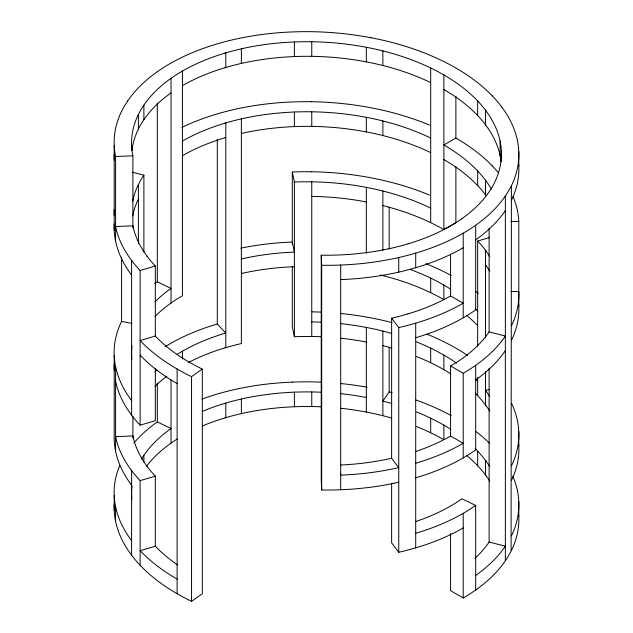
<?xml version="1.0" encoding="UTF-8"?>
<svg xmlns="http://www.w3.org/2000/svg" width="633" height="633" viewBox="0 0 633 633"><rect width="100%" height="100%" fill="white"/><g stroke="black" fill="none" stroke-linecap="round" stroke-linejoin="round"><path stroke-width="0.95" d="M121.607 111.305L121.924 110.664A192.258 110.997 0 0 1 125.777 103.828L127.637 100.995M131.624 150.607L131.624 145.748A181.141 104.58 0 0 1 138.374 114.478L138.667 113.956A176.188 101.723 0 0 1 143.541 105.616L143.889 105.11A172.88 99.816 0 0 1 171.021 78.334A171.219 98.851 0 0 1 182.423 71.07A171.883 99.239 0 0 1 224.96 53.125M132.004 150.306A181.141 104.58 0 0 1 138.374 129.069L138.667 128.546A176.188 101.723 0 0 1 143.541 120.207L143.889 119.7A172.88 99.816 0 0 1 171.021 92.924M132.693 201.326A181.141 104.58 0 0 1 138.374 184.512L138.667 183.989A176.188 101.723 0 0 1 143.541 175.657L143.889 175.143L132.416 172.247M157.324 383.012L157.324 421.918L171.029 428.533A172.88 99.816 0 0 0 143.897 455.301L143.541 455.815A176.188 101.723 0 0 0 141.365 459.249M389.168 347.177L389.168 391.93L382.87 401.108A197.749 114.169 0 0 1 391.811 403.514M140.692 565.855A217.404 125.516 0 0 0 177.129 593.73A218.005 125.864 0 0 0 191.546 601.35L191.546 376.643L202.307 369.055A199.498 115.182 0 0 1 189.125 362.1A198.802 114.779 0 0 1 155.805 336.59L155.33 336.083L155.33 266.05A196.238 113.299 0 0 1 147.513 256.84L147.125 256.318M191.546 601.35L202.307 593.762L202.307 369.055M455.879 96.224L455.879 138.049L443.875 144.981A198.802 114.779 0 0 1 477.195 170.491L477.67 170.997A196.238 113.299 0 0 1 485.487 180.199L485.875 180.729M485.875 110.688L485.487 110.166A196.238 113.299 0 0 0 477.67 100.956L477.187 100.457A198.802 114.779 0 0 0 443.868 74.947A199.498 115.182 0 0 0 430.693 67.984L430.693 222.658A199.498 115.182 0 0 1 443.875 229.613L455.879 222.681L455.879 166.455M224.96 53.125L225.807 52.871A174.328 100.647 0 0 1 241.371 48.828L242.257 48.622M224.96 67.715L225.807 67.462A174.328 100.647 0 0 1 241.371 63.419L242.257 63.213A178.704 103.171 0 0 1 294.385 56.566A183.966 106.209 0 0 1 311.76 56.337L311.76 41.746A183.966 106.209 0 0 0 294.385 41.96A178.704 103.171 0 0 0 242.249 48.614M224.96 123.158L225.807 122.913A174.328 100.647 0 0 1 241.371 118.862L242.257 118.664A178.704 103.171 0 0 1 294.385 112.017M224.96 137.749L225.807 137.503M408.04 243.84L407.193 244.093A174.328 100.647 0 0 1 391.629 248.136L390.743 248.342A178.704 103.171 0 0 1 338.615 254.988A183.966 106.209 0 0 1 321.24 255.218L321.24 479.925L321.691 489.982A201.033 116.068 0 0 0 340.704 489.752A195.819 113.054 0 0 0 393.845 483.311M321.24 255.218L321.691 265.274A201.033 116.068 0 0 0 340.704 265.045A195.819 113.054 0 0 0 393.845 258.604L398.75 257.52A189.916 109.651 0 0 0 415.707 253.113L416.728 252.812A187.969 108.52 0 0 0 463.221 233.189A187.099 108.021 0 0 0 475.676 225.237L475.676 309.869A187.099 108.021 0 0 1 463.214 317.813A187.969 108.52 0 0 1 416.72 337.436L415.707 337.745M224.96 333.274L225.807 333.029L217.293 324.001L216.272 324.31A187.969 108.52 0 0 0 169.779 343.933A187.099 108.021 0 0 0 165.482 346.504M340.704 279.62A195.819 113.054 0 0 0 393.845 273.195L398.75 272.111A189.916 109.651 0 0 0 415.707 267.704L416.728 267.403A187.969 108.52 0 0 0 463.221 247.78M224.96 347.865L225.807 347.62A174.328 100.647 0 0 1 241.371 343.569L241.371 118.862M408.04 313.881L407.193 314.134A174.328 100.647 0 0 1 391.629 318.177L391.629 458.252L398.75 467.637L393.837 468.713A195.819 113.054 0 0 1 340.704 475.146L340.325 473.334M391.629 318.177L398.75 327.562A189.916 109.651 0 0 0 415.707 323.154L416.728 322.854A187.969 108.52 0 0 0 463.221 303.231L450.577 295.928A171.883 99.239 0 0 1 408.04 313.873M224.96 403.316L225.807 403.063A174.328 100.647 0 0 1 241.371 399.019L242.257 398.822A178.704 103.171 0 0 1 294.385 392.167A183.966 106.209 0 0 1 311.76 391.938A189.259 109.264 0 0 1 321.445 392.223M224.96 417.907L225.807 417.653A174.328 100.647 0 0 1 241.371 413.61L242.257 413.412A178.704 103.171 0 0 1 294.385 406.758M415.707 463.229L416.728 462.929A187.969 108.52 0 0 0 463.221 443.306L450.577 436.01A171.883 99.239 0 0 1 415.509 451.59M415.707 477.82L416.728 477.519A187.969 108.52 0 0 0 463.221 457.896A187.099 108.021 0 0 0 475.676 449.944L475.676 365.312A187.099 108.021 0 0 1 463.214 373.264L463.214 457.896M415.707 533.271L416.728 532.962A187.969 108.52 0 0 0 463.221 513.347A187.099 108.021 0 0 0 475.676 505.395L461.971 498.78A171.219 98.851 0 0 1 450.577 506.044A171.883 99.239 0 0 1 415.509 521.624M391.629 483.699L391.629 542.885L398.75 552.269A189.916 109.651 0 0 0 415.707 547.861L416.728 547.561A187.969 108.52 0 0 0 463.221 527.938M115.57 226.535A209.673 121.053 0 0 0 131.158 259.839L131.609 260.472A213.788 123.427 0 0 0 140.122 270.505L155.33 266.05M477.67 346.093L477.67 241.031L489.301 237.628M155.33 336.083L140.122 340.538L140.7 341.147M115.57 381.201A209.673 121.053 0 0 0 131.158 414.504L131.609 415.145A213.788 123.427 0 0 0 140.122 425.17L155.33 420.716L155.33 368.43M131.134 469.955L131.609 470.588A213.788 123.427 0 0 0 140.122 480.621L155.33 476.166L155.33 546.2L155.813 546.698A198.802 114.779 0 0 0 177.715 565.04M155.33 546.2L140.122 550.655L140.7 551.264M489.23 389.461L485.487 390.316L485.875 390.838M241.371 133.452L242.257 133.254A178.704 103.171 0 0 1 294.385 126.608A183.966 106.209 0 0 1 311.76 126.378A189.259 109.264 0 0 1 366.317 131.917L367.259 132.075A194.315 112.191 0 0 1 381.96 135.32L382.87 135.549A197.749 114.169 0 0 1 430.677 152.624M241.371 258.937L242.257 258.739A178.704 103.171 0 0 1 294.385 252.092L292.296 242.035A195.819 113.054 0 0 0 240.722 248.152M241.371 273.535L242.257 273.329M391.629 458.252L390.743 458.458A178.704 103.171 0 0 1 340.538 465.026M398.75 482.227L393.837 483.303M239.163 388.567L234.25 389.635A189.916 109.651 0 0 0 217.293 394.043L216.272 394.343A187.969 108.52 0 0 0 201.974 399.091M121.576 111.297A198.01 114.32 0 0 0 114.241 145.487A203.684 117.596 0 0 0 115.586 156.493L132.89 155.805L132.89 227.785M115.586 226.527L132.89 225.839M115.586 436.643L132.89 435.955M511.053 221.4L518.799 221.518L518.799 306.143A198.01 114.32 0 0 1 511.424 340.332M511.053 291.441L518.799 291.552A198.01 114.32 0 0 1 511.424 325.742M131.87 323.36L121.607 321.422L121.607 257.196M370.985 37.719L376.105 38.74A212.031 122.414 0 0 1 388.069 41.462L389.168 41.731A216.169 124.804 0 0 1 441.438 60.404A218.005 125.864 0 0 1 455.879 68.016A217.404 125.516 0 0 1 492.308 95.892M311.76 41.731A189.259 109.264 0 0 1 366.317 47.285L367.259 47.451A194.315 112.191 0 0 1 381.96 50.695L382.87 50.917A197.749 114.169 0 0 1 430.677 67.992M294.385 126.592L294.385 112.001A183.966 106.209 0 0 1 311.76 111.788A189.259 109.264 0 0 1 366.317 117.327L367.259 117.485A194.315 112.191 0 0 1 381.96 120.729L382.87 120.958A197.749 114.169 0 0 1 430.677 138.034M311.309 171.765A201.033 116.068 0 0 0 292.296 172.002L294.385 182.043A183.966 106.209 0 0 1 311.76 181.821A189.259 109.264 0 0 1 366.317 187.36L367.259 187.526A194.315 112.191 0 0 1 381.96 190.77L382.87 191A197.749 114.169 0 0 1 430.677 208.067M340.736 408.277A189.259 109.264 0 0 1 366.317 412.067L367.259 412.233A194.315 112.191 0 0 1 381.96 415.477L382.87 415.707A197.749 114.169 0 0 1 391.811 418.104M430.677 82.583A197.749 114.169 0 0 0 382.87 65.508L381.96 65.286A194.315 112.191 0 0 0 367.259 62.042L366.333 61.86L366.333 47.269M391.811 333.472A197.749 114.169 0 0 0 382.87 331.067L381.96 330.845A194.315 112.191 0 0 0 367.259 327.601L366.333 327.427L366.333 412.051M450.577 436.01L450.577 365.969A171.219 98.851 0 0 0 461.971 358.705A172.88 99.816 0 0 0 489.103 331.929L505.363 336.044M474.805 558.488A172.88 99.816 0 0 0 489.103 542.046L505.363 546.16M450.577 365.969L463.214 373.264M475.676 505.395L475.676 590.019A187.099 108.021 0 0 1 463.214 597.971L450.577 590.676L450.577 533.461M492.3 95.892L492.878 96.501A213.788 123.427 0 0 1 501.391 106.526L501.866 107.159M485.875 125.279L485.487 124.756A196.238 113.299 0 0 0 477.67 115.546L477.187 115.048A198.802 114.779 0 0 0 443.868 89.538M492.3 165.933L492.878 166.542A213.788 123.427 0 0 1 498.274 172.627M485.875 195.32L485.487 194.798A196.238 113.299 0 0 0 477.67 185.588L477.187 185.089A198.802 114.779 0 0 0 443.868 159.579M477.67 311.072L477.187 310.574A198.802 114.779 0 0 0 475.241 308.587M477.67 325.663L477.187 325.164A198.802 114.779 0 0 0 466.743 315.456M477.67 381.113L477.187 380.607A198.802 114.779 0 0 0 475.897 379.286M485.875 405.436L485.487 404.914A196.238 113.299 0 0 0 477.67 395.704L477.187 395.206A198.802 114.779 0 0 0 475.241 393.212M485.875 460.879L485.487 460.357A196.238 113.299 0 0 0 477.67 451.147L477.187 450.649A198.802 114.779 0 0 0 475.241 448.662M485.875 475.47L485.487 474.948A196.238 113.299 0 0 0 477.67 465.738L477.187 465.239A198.802 114.779 0 0 0 466.743 455.538M140.122 355.129L140.7 355.738M115.57 521.275A209.673 121.053 0 0 0 131.158 554.579L131.609 555.22A213.788 123.427 0 0 0 140.122 565.245L140.7 565.855M477.67 241.031A196.238 113.299 0 0 1 485.487 250.241L485.875 250.763M485.487 264.831L485.875 265.354M131.609 275.062L131.134 274.429A209.673 121.053 0 0 1 115.57 241.126M131.609 400.554L131.134 399.921A209.673 121.053 0 0 1 115.57 366.61M147.125 466.434L147.513 466.956A196.238 113.299 0 0 0 155.33 476.166M131.609 485.179L131.134 484.546A209.673 121.053 0 0 1 115.57 451.242M131.609 540.629L131.134 539.996A209.673 121.053 0 0 1 115.57 506.685M321.445 336.772A189.259 109.264 0 0 0 311.76 336.479A183.966 106.209 0 0 0 294.385 336.709L292.296 326.668L292.296 266.493M517.414 140.471A203.684 117.596 0 0 1 518.799 151.477L518.799 166.068A198.01 114.32 0 0 1 511.424 200.257M517.414 420.629A203.684 117.596 0 0 1 518.799 431.635L518.799 446.225A198.01 114.32 0 0 1 511.424 480.415M517.414 490.662A203.684 117.596 0 0 1 518.799 501.668L518.799 516.259A198.01 114.32 0 0 1 511.424 550.449M501.051 161.708A186.395 107.61 0 0 0 500.102 155.75L500.11 141.159A186.395 107.61 0 0 1 501.376 151.216L501.376 160.948M489.111 228.189L489.111 331.937M489.111 368.248L489.111 542.046M485.487 110.166L485.487 124.756M485.487 180.207L485.487 194.798M485.487 250.241L485.487 337.951M485.487 371.547L485.487 404.914M485.487 460.357L485.487 474.948M477.67 100.956L477.67 115.546M477.67 170.997L477.67 185.588M477.67 377.221L477.67 395.704M477.67 451.147L477.67 465.738M463.214 233.189L463.214 317.813M463.214 513.339L463.214 597.971M450.577 254.102L450.577 295.928M443.875 74.947L443.875 229.613M443.875 285.064L443.875 299.654A199.498 115.182 0 0 0 430.693 292.691L430.693 278.101A199.498 115.182 0 0 1 443.875 285.064A198.802 114.779 0 0 1 450.712 289.21M443.875 369.688A199.498 115.182 0 0 0 430.693 362.733L430.693 348.142A199.498 115.182 0 0 1 443.875 355.097L443.875 369.688A198.802 114.779 0 0 1 450.712 373.842M443.875 425.139L443.875 439.729A199.498 115.182 0 0 0 430.693 432.766L430.693 418.176A199.498 115.182 0 0 1 443.875 425.139A198.802 114.779 0 0 1 450.712 429.293M415.707 253.113L415.707 267.704M415.707 323.154L415.707 547.861M398.75 257.52L398.75 272.111M398.75 327.562L398.75 552.269M389.168 207.102L389.168 248.935M382.87 50.917L382.87 65.508M382.87 120.958L382.87 135.549M382.87 191L382.87 250.336M382.87 331.075L382.87 415.707M366.333 117.311L366.333 131.901M366.333 187.344L366.333 253.232M340.704 265.045L340.704 489.752M321.691 265.274L321.691 489.982M311.76 111.788L311.76 126.378M311.76 181.821L311.76 336.495M311.76 391.938L311.76 406.528A189.259 109.264 0 0 1 321.445 406.813M294.385 41.96L294.385 56.551M294.385 182.043L294.385 336.709M294.385 392.159L294.385 406.75A183.966 106.209 0 0 1 311.76 406.528M292.296 172.002L292.296 243.982M241.371 48.82L241.371 63.419M241.371 399.019L241.371 413.61M225.807 52.871L225.807 67.462M225.807 122.913L225.807 347.62M225.807 403.063L225.807 417.653M217.293 139.339L217.293 324.001M182.423 71.07L182.423 295.777A171.219 98.851 0 0 0 171.029 303.049A172.88 99.816 0 0 0 154.958 316.5M224.96 333.282A171.883 99.239 0 0 0 182.415 351.228L182.423 359.014M140.692 341.147A217.404 125.516 0 0 0 177.129 369.023L177.121 593.738M171.029 78.334L171.029 303.049M171.029 379.895L171.029 443.124A172.88 99.816 0 0 0 146.437 466.347M157.324 103.108L157.324 281.843L171.029 288.45A172.88 99.816 0 0 0 154.958 301.909M143.889 105.11L143.889 119.7M143.889 175.143L143.889 252.092M143.889 455.301L143.889 462.114M140.122 270.505L140.122 425.17M140.122 480.621L140.122 565.245M138.405 114.478L138.405 129.077M138.405 184.519L138.405 243.578M132.89 416.498L132.89 437.901M131.609 260.472L131.609 415.145M131.609 470.588L131.609 555.22M115.586 156.493L115.586 241.126A203.684 117.596 0 0 1 114.201 230.119L114.201 145.487M114.201 355.604L114.201 440.236A203.684 117.596 0 0 0 115.586 451.234L115.586 366.61A203.684 117.596 0 0 1 114.201 355.604A198.01 114.32 0 0 1 121.576 321.414M114.201 495.679L114.201 510.269A203.684 117.596 0 0 0 115.586 521.275L115.586 506.685A203.684 117.596 0 0 1 114.201 495.679A198.01 114.32 0 0 1 119.732 465.548M416.49 426.531A197.749 114.169 0 0 1 430.677 432.774M202.465 425.946A171.883 99.239 0 0 1 224.96 417.915M171.029 443.124A171.219 98.851 0 0 1 177.208 439.009M485.859 475.478A191.736 110.696 0 0 1 489.744 481.104M114.241 510.269A198.01 114.32 0 0 1 114.225 504.161M505.348 560.751A188.982 109.113 0 0 1 475.692 590.027M518.728 515.009A203.684 117.596 0 0 1 518.799 516.259M177.129 579.14A217.404 125.516 0 0 1 140.692 551.264M191.546 376.643A218.005 125.864 0 0 1 177.121 369.031M505.348 546.16A188.982 109.113 0 0 1 475.692 575.437M518.759 501.668A198.01 114.32 0 0 1 511.424 535.858M512.793 476.119A209.673 121.053 0 0 1 517.43 490.662M475.818 431.445A217.404 125.516 0 0 1 489.657 443.409M451.202 415.588A218.005 125.864 0 0 0 441.454 410.595A216.169 124.804 0 0 0 415.936 399.993M389.168 391.922A216.169 124.804 0 0 1 392.104 392.674M416.49 411.933A197.749 114.169 0 0 1 430.677 418.184M485.859 460.887A191.736 110.696 0 0 1 489.744 466.513M340.736 393.686A189.259 109.264 0 0 1 366.317 397.477M311.76 321.888A189.259 109.264 0 0 1 321.445 322.181M340.736 323.645A189.259 109.264 0 0 1 366.317 327.443M340.736 338.236A189.259 109.264 0 0 1 366.317 342.034M382.87 345.658A197.749 114.169 0 0 1 391.811 348.063M416.49 356.49A197.749 114.169 0 0 1 430.677 362.741M416.49 341.899A197.749 114.169 0 0 1 430.677 348.15M392.104 322.64A216.169 124.804 0 0 0 389.168 321.881L388.069 321.611A212.031 122.414 0 0 0 376.105 318.897L370.985 317.877A206.88 119.439 0 0 0 340.499 313.493M426.808 334.082A216.169 124.804 0 0 1 441.438 340.562A218.005 125.864 0 0 1 455.879 348.166A217.404 125.516 0 0 1 467.66 355.54M312.037 311.84A206.88 119.439 0 0 1 321.058 312.116M321.058 382.15A206.88 119.439 0 0 0 311.317 381.865A201.033 116.068 0 0 0 292.296 382.118M340.499 383.527A206.88 119.439 0 0 1 367.116 387.214M202.465 411.355A171.883 99.239 0 0 1 224.96 403.316M239.155 388.551A195.819 113.054 0 0 1 292.296 382.126M133.903 442.981A188.982 109.113 0 0 1 157.308 421.918M177.208 354.377A171.219 98.851 0 0 1 182.423 351.228M131.87 499.295A186.395 107.61 0 0 1 131.624 495.94A181.141 104.58 0 0 1 132.004 485.907M443.868 355.105A198.802 114.779 0 0 1 456.559 363.152M485.859 390.846A191.736 110.696 0 0 1 489.744 396.48M511.717 403.688A209.673 121.053 0 0 1 517.43 420.629M485.859 405.436A191.736 110.696 0 0 1 489.744 411.07M518.728 444.975A203.684 117.596 0 0 1 518.799 446.225M518.759 431.635A198.01 114.32 0 0 1 511.424 465.825M131.87 359.212A186.395 107.61 0 0 1 131.624 355.865A181.141 104.58 0 0 1 132.004 345.832M461.979 218.63A172.88 99.816 0 0 0 489.103 191.854L489.459 191.348A176.188 101.723 0 0 0 494.333 183.008L494.595 182.486A181.141 104.58 0 0 0 501.344 151.216M188.571 362.44A171.883 99.239 0 0 1 224.96 347.873M154.958 386.541A172.88 99.816 0 0 1 166.748 376.224M147.141 466.426A191.736 110.696 0 0 1 132.875 435.955M131.158 469.955A209.673 121.053 0 0 1 115.57 436.651M154.958 371.951A172.88 99.816 0 0 1 156.881 370.068M177.129 383.614A217.404 125.516 0 0 1 140.692 355.738M382.87 205.583A197.749 114.169 0 0 1 430.677 222.658M380.148 274.959A194.315 112.191 0 0 1 381.96 275.402L382.87 275.624A197.749 114.169 0 0 1 430.677 292.699M485.859 265.362A191.736 110.696 0 0 1 489.744 270.987M518.728 304.892A203.684 117.596 0 0 1 518.799 306.143M311.76 196.396A189.259 109.264 0 0 1 366.317 201.951M505.348 350.635A188.982 109.113 0 0 1 475.692 379.911M242.249 273.321A178.704 103.171 0 0 1 294.385 266.683M311.317 171.749A206.88 119.439 0 0 1 370.97 177.818L376.105 178.822A212.031 122.414 0 0 1 388.069 181.536L389.168 181.813A216.169 124.804 0 0 1 429.451 195.091M518.759 151.477A198.01 114.32 0 0 1 511.424 185.667M505.348 195.969A188.982 109.113 0 0 1 475.692 225.245M505.348 210.56A188.982 109.113 0 0 1 475.692 239.836M505.348 336.044A188.982 109.113 0 0 1 475.692 365.32M485.859 250.771A191.736 110.696 0 0 1 489.744 256.397M475.818 291.37A217.404 125.516 0 0 1 478.39 293.38M451.202 275.505A218.005 125.864 0 0 0 441.454 270.513A216.169 124.804 0 0 0 425.914 263.684M409.891 269.326A197.749 114.169 0 0 1 430.677 278.109M114.241 370.194A198.01 114.32 0 0 1 114.225 364.086M132.693 215.916A181.141 104.58 0 0 1 138.374 199.11M154.721 283.711A188.982 109.113 0 0 1 157.308 281.835M517.414 210.512A203.684 117.596 0 0 1 518.799 221.518M513.134 196.768A209.673 121.053 0 0 1 517.43 210.512M485.859 180.729A191.736 110.696 0 0 1 491.493 189.212M311.317 101.707A206.88 119.439 0 0 1 370.97 107.776L376.105 108.781A212.031 122.414 0 0 1 388.069 111.503L389.168 111.772A216.169 124.804 0 0 1 429.451 125.057M157.324 71.727A187.044 107.99 0 0 1 166.898 65.484L169.786 63.775A187.969 108.52 0 0 1 216.28 44.16L217.293 43.851A189.916 109.651 0 0 1 234.25 39.444L239.163 38.368A195.819 113.054 0 0 1 292.296 31.935A201.033 116.068 0 0 1 311.309 31.69A206.88 119.439 0 0 1 370.97 37.743M461.971 218.63A171.219 98.851 0 0 1 450.577 225.894A171.883 99.239 0 0 1 408.04 243.84M485.859 110.696A191.736 110.696 0 0 1 500.125 141.159M485.859 125.287A191.736 110.696 0 0 1 500.125 155.75M501.842 107.167A209.673 121.053 0 0 1 517.43 140.471M127.652 100.995A188.982 109.113 0 0 1 157.308 71.719M311.76 56.321A189.259 109.264 0 0 1 366.317 61.876M132.898 155.805A186.395 107.61 0 0 1 131.624 145.748M147.141 256.31A191.736 110.696 0 0 1 132.875 225.839M455.871 138.057A217.404 125.516 0 0 1 492.308 165.933M114.241 160.078A198.01 114.32 0 0 1 114.225 153.969M311.309 101.723A201.033 116.068 0 0 0 292.296 101.96A195.819 113.054 0 0 0 239.155 108.393L234.25 109.477A189.916 109.651 0 0 0 217.293 113.885L216.272 114.193A187.969 108.52 0 0 0 181.964 127.375M182.415 141.112A171.883 99.239 0 0 1 224.96 123.166M114.241 215.529A198.01 114.32 0 0 1 114.225 209.42M182.415 85.661A171.883 99.239 0 0 1 224.96 67.715M114.241 230.119A198.01 114.32 0 0 1 114.225 224.011M518.728 164.817A203.684 117.596 0 0 1 518.799 166.068M182.415 155.702A171.883 99.239 0 0 1 224.96 137.757M511.393 185.659L511.076 186.3A192.258 110.997 0 0 1 507.223 193.136L505.363 195.969L505.363 560.751L507.223 557.918A192.258 110.997 0 0 0 511.076 551.09L511.393 185.659"/></g></svg>
